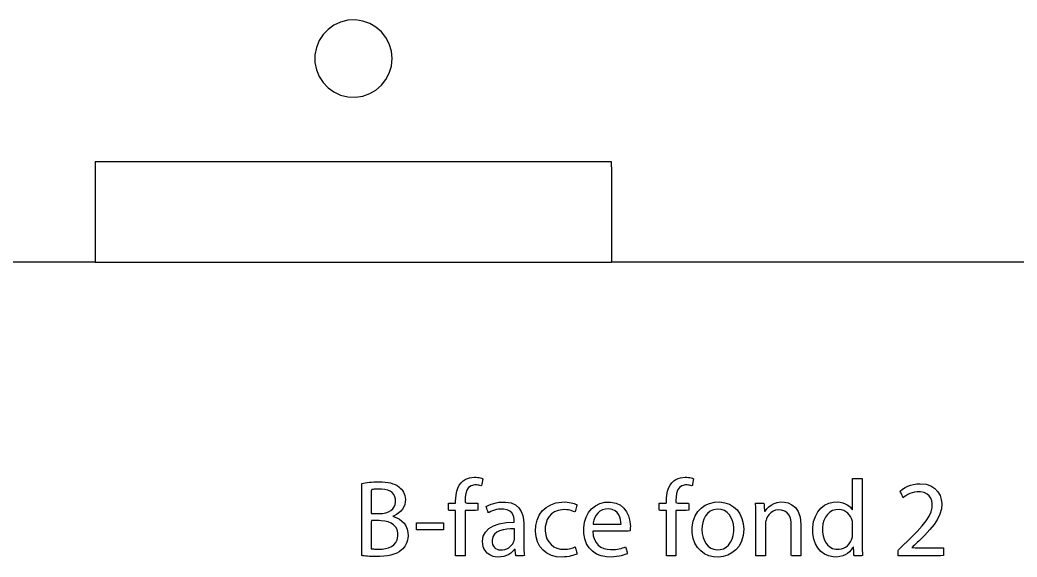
# Model space of a CAD drawing. Header units: metres. Extents: x -26 to 521, y 602 to 1019.
# Drawn here: x 250.96 to 289.6, y 759.22 to 780.05 of the extents above; entities that cross this region are included whole.
import ezdxf

# ---------------------------------------------------------------- set-up
doc = ezdxf.new("R2010")
doc.units = ezdxf.units.M

msp = doc.modelspace()

# ---------------------------------------------------------------- linework, layer by layer
at = {"layer": 'COMPONENT1'}
for p, q in [((263.956, 780.049), (263.66, 780.035)), ((264.245, 780.007), (263.956, 780.049)), ((262.897, 779.683), (262.705, 779.481)), ((263.124, 779.846), (262.897, 779.683)), ((263.38, 779.965), (263.124, 779.846)), ((263.66, 780.035), (263.38, 779.965)), ((264.514, 779.912), (264.245, 780.007)), ((264.756, 779.77), (264.514, 779.912)), ((264.966, 779.587), (264.756, 779.77)), ((262.705, 779.481), (262.552, 779.247)), ((265.14, 779.368), (264.966, 779.587)), ((265.27, 779.119), (265.14, 779.368)), ((262.445, 778.984), (262.389, 778.7)), ((262.552, 779.247), (262.445, 778.984)), ((265.353, 778.844), (265.27, 779.119)), ((262.389, 778.7), (262.389, 778.402)), ((265.381, 778.551), (265.353, 778.844)), ((265.353, 778.258), (265.381, 778.551)), ((262.389, 778.402), (262.445, 778.118)), ((262.445, 778.118), (262.552, 777.856)), ((265.27, 777.984), (265.353, 778.258)), ((262.552, 777.856), (262.705, 777.621)), ((264.966, 777.515), (265.14, 777.734)), ((265.14, 777.734), (265.27, 777.984)), ((262.705, 777.621), (262.897, 777.419)), ((262.897, 777.419), (263.124, 777.256)), ((264.756, 777.332), (264.966, 777.515)), ((263.124, 777.256), (263.38, 777.137)), ((263.38, 777.137), (263.66, 777.067)), ((263.66, 777.067), (263.956, 777.053)), ((263.956, 777.053), (264.245, 777.096)), ((264.245, 777.096), (264.514, 777.191)), ((264.514, 777.191), (264.756, 777.332)), ((273.881, 774.551), (253.881, 774.551)), ((253.881, 774.551), (253.881, 770.651)), ((273.881, 774.351), (273.881, 774.551)), ((273.881, 774.351), (273.881, 770.651)), ((253.881, 770.651), (225.536, 770.651)), ((253.881, 770.651), (273.881, 770.651)), ((321.081, 770.651), (273.881, 770.651))]:
    msp.add_line(p, q, dxfattribs=at)
at = {"layer": 'COMPONENT4'}
for p, q in [((268.297, 762.266), (268.385, 762.295)), ((268.385, 762.295), (268.474, 762.312)), ((268.474, 762.312), (268.564, 762.318)), ((268.564, 762.318), (268.635, 762.317)), ((268.635, 762.317), (268.698, 762.311)), ((268.698, 762.311), (268.756, 762.301)), ((268.756, 762.301), (268.808, 762.289)), ((268.808, 762.289), (268.854, 762.275)), ((276.463, 762.266), (276.551, 762.295)), ((276.551, 762.295), (276.641, 762.312)), ((276.641, 762.312), (276.73, 762.318)), ((276.73, 762.318), (276.801, 762.317)), ((276.801, 762.317), (276.864, 762.311)), ((276.864, 762.311), (276.922, 762.301)), ((276.922, 762.301), (276.974, 762.289)), ((276.974, 762.289), (277.021, 762.275)), ((264.203, 762.077), (264.267, 762.091)), ((264.203, 761.96), (264.203, 762.077)), ((264.203, 761.649), (264.203, 761.96)), ((264.267, 762.091), (264.338, 762.103)), ((264.338, 762.103), (264.416, 762.114)), ((264.416, 762.114), (264.5, 762.123)), ((264.5, 762.123), (264.588, 762.13)), ((264.588, 762.13), (264.679, 762.136)), ((264.679, 762.136), (264.772, 762.139)), ((264.772, 762.139), (264.866, 762.141)), ((264.866, 762.141), (264.994, 762.138)), ((264.994, 762.138), (265.114, 762.13)), ((265.114, 762.13), (265.224, 762.115)), ((265.224, 762.115), (265.324, 762.095)), ((265.324, 762.095), (265.415, 762.067)), ((265.415, 762.067), (265.497, 762.033)), ((265.497, 762.033), (265.573, 761.992)), ((265.573, 761.992), (265.641, 761.944)), ((265.641, 761.944), (265.696, 761.899)), ((265.696, 761.899), (265.744, 761.851)), ((267.886, 761.772), (267.927, 761.895)), ((267.927, 761.895), (267.983, 762.006)), ((267.983, 762.006), (268.056, 762.102)), ((268.056, 762.102), (268.133, 762.173)), ((268.133, 762.173), (268.212, 762.226)), ((268.212, 762.226), (268.297, 762.266)), ((268.346, 761.917), (268.278, 761.814)), ((268.446, 761.987), (268.346, 761.917)), ((268.581, 762.017), (268.446, 761.987)), ((268.653, 762.017), (268.581, 762.017)), ((268.701, 762.012), (268.653, 762.017)), ((268.744, 762.005), (268.701, 762.012)), ((268.781, 761.996), (268.744, 762.005)), ((268.815, 761.985), (268.781, 761.996)), ((268.85, 761.991), (268.815, 761.985)), ((268.859, 762.045), (268.85, 761.991)), ((268.854, 762.275), (268.895, 762.26)), ((268.871, 762.115), (268.859, 762.045)), ((268.884, 762.186), (268.871, 762.115)), ((268.895, 762.26), (268.884, 762.186)), ((276.052, 761.772), (276.093, 761.895)), ((276.093, 761.895), (276.149, 762.006)), ((276.149, 762.006), (276.222, 762.102)), ((276.222, 762.102), (276.299, 762.173)), ((276.299, 762.173), (276.378, 762.226)), ((276.378, 762.226), (276.463, 762.266)), ((276.512, 761.917), (276.444, 761.814)), ((276.612, 761.987), (276.512, 761.917)), ((276.747, 762.017), (276.612, 761.987)), ((276.819, 762.017), (276.747, 762.017)), ((276.867, 762.012), (276.819, 762.017)), ((276.91, 762.005), (276.867, 762.012)), ((276.947, 761.996), (276.91, 762.005)), ((276.981, 761.985), (276.947, 761.996)), ((277.016, 761.991), (276.981, 761.985)), ((277.025, 762.045), (277.016, 761.991)), ((277.021, 762.275), (277.061, 762.26)), ((277.038, 762.115), (277.025, 762.045)), ((277.05, 762.186), (277.038, 762.115)), ((277.061, 762.26), (277.05, 762.186)), ((283.222, 762.228), (283.222, 762.272)), ((283.222, 762.272), (283.283, 762.272)), ((283.222, 762.098), (283.222, 762.228)), ((283.222, 761.909), (283.222, 762.098)), ((283.222, 761.689), (283.222, 761.909)), ((283.283, 762.272), (283.342, 762.272)), ((283.342, 762.272), (283.409, 762.272)), ((283.409, 762.272), (283.476, 762.272)), ((283.476, 762.272), (283.534, 762.272)), ((283.534, 762.272), (283.591, 762.272)), ((283.591, 762.272), (283.591, 762.167)), ((283.591, 762.167), (283.591, 761.892)), ((283.591, 761.892), (283.591, 761.502)), ((285.16, 761.857), (285.255, 761.915)), ((285.255, 761.915), (285.358, 761.965)), ((285.358, 761.965), (285.468, 762.006)), ((285.468, 762.006), (285.586, 762.038)), ((285.586, 762.038), (285.71, 762.058)), ((285.71, 762.058), (285.839, 762.065)), ((285.839, 762.065), (286.068, 762.042)), ((286.068, 762.042), (286.258, 761.978)), ((286.258, 761.978), (286.411, 761.881)), ((264.203, 761.209), (264.203, 761.649)), ((264.589, 761.836), (264.571, 761.778)), ((264.571, 761.778), (264.571, 761.668)), ((264.571, 761.668), (264.571, 761.52)), ((264.571, 761.52), (264.571, 761.354)), ((264.616, 761.84), (264.589, 761.836)), ((264.646, 761.844), (264.616, 761.84)), ((264.681, 761.848), (264.646, 761.844)), ((264.721, 761.852), (264.681, 761.848)), ((264.766, 761.854), (264.721, 761.852)), ((264.816, 761.856), (264.766, 761.854)), ((264.873, 761.857), (264.816, 761.856)), ((264.976, 761.855), (264.873, 761.857)), ((265.1, 761.841), (264.976, 761.855)), ((265.21, 761.814), (265.1, 761.841)), ((265.306, 761.774), (265.21, 761.814)), ((265.385, 761.719), (265.306, 761.774)), ((265.448, 761.649), (265.385, 761.719)), ((265.491, 761.563), (265.448, 761.649)), ((265.515, 761.461), (265.491, 761.563)), ((265.744, 761.851), (265.786, 761.798)), ((265.786, 761.798), (265.822, 761.74)), ((265.822, 761.74), (265.852, 761.676)), ((265.852, 761.676), (265.874, 761.607)), ((265.874, 761.607), (265.888, 761.533)), ((265.888, 761.533), (265.895, 761.454)), ((267.845, 761.498), (267.859, 761.639)), ((267.859, 761.639), (267.886, 761.772)), ((268.215, 761.538), (268.211, 761.425)), ((268.236, 761.685), (268.215, 761.538)), ((268.278, 761.814), (268.236, 761.685)), ((276.011, 761.498), (276.025, 761.639)), ((276.025, 761.639), (276.052, 761.772)), ((276.381, 761.538), (276.378, 761.425)), ((276.402, 761.685), (276.381, 761.538)), ((276.444, 761.814), (276.402, 761.685)), ((283.222, 761.465), (283.222, 761.689)), ((285.069, 761.775), (285.16, 761.857)), ((285.084, 761.741), (285.069, 761.775)), ((285.106, 761.693), (285.084, 761.741)), ((285.131, 761.638), (285.106, 761.693)), ((285.154, 761.586), (285.131, 761.638)), ((285.182, 761.524), (285.154, 761.586)), ((285.223, 761.555), (285.182, 761.524)), ((285.288, 761.601), (285.223, 761.555)), ((285.36, 761.645), (285.288, 761.601)), ((285.441, 761.684), (285.36, 761.645)), ((285.528, 761.717), (285.441, 761.684)), ((285.622, 761.742), (285.528, 761.717)), ((285.722, 761.754), (285.622, 761.742)), ((285.86, 761.751), (285.722, 761.754)), ((285.999, 761.721), (285.86, 761.751)), ((286.108, 761.666), (285.999, 761.721)), ((286.191, 761.592), (286.108, 761.666)), ((286.25, 761.501), (286.191, 761.592)), ((286.411, 761.881), (286.528, 761.756)), ((286.528, 761.756), (286.611, 761.611)), ((286.611, 761.611), (286.661, 761.453)), ((264.203, 760.703), (264.203, 761.209)), ((264.571, 761.354), (264.571, 761.189)), ((264.571, 761.189), (264.571, 761.047)), ((265.406, 761.095), (265.462, 761.171)), ((265.462, 761.171), (265.499, 761.257)), ((265.499, 761.257), (265.517, 761.352)), ((265.517, 761.352), (265.515, 761.461)), ((265.836, 761.167), (265.786, 761.08)), ((265.871, 761.26), (265.836, 761.167)), ((265.891, 761.358), (265.871, 761.26)), ((265.895, 761.454), (265.891, 761.358)), ((267.56, 761.306), (267.598, 761.316)), ((267.56, 761.261), (267.56, 761.306)), ((267.56, 761.195), (267.56, 761.261)), ((267.56, 761.124), (267.56, 761.195)), ((267.56, 761.064), (267.56, 761.124)), ((267.598, 761.316), (267.66, 761.316)), ((267.66, 761.316), (267.731, 761.316)), ((267.731, 761.316), (267.796, 761.316)), ((267.796, 761.316), (267.837, 761.316)), ((267.837, 761.316), (267.843, 761.353)), ((267.843, 761.399), (267.845, 761.498)), ((267.843, 761.353), (267.843, 761.399)), ((268.211, 761.425), (268.211, 761.388)), ((268.211, 761.388), (268.211, 761.361)), ((268.211, 761.361), (268.211, 761.335)), ((268.211, 761.335), (268.283, 761.316)), ((268.283, 761.316), (268.393, 761.316)), ((268.393, 761.316), (268.518, 761.316)), ((268.518, 761.316), (268.629, 761.316)), ((268.629, 761.316), (268.698, 761.316)), ((268.698, 761.316), (268.707, 761.268)), ((268.707, 761.268), (268.707, 761.203)), ((268.707, 761.203), (268.707, 761.132)), ((268.707, 761.132), (268.707, 761.07)), ((269.026, 761.176), (269.056, 761.199)), ((269.035, 761.149), (269.026, 761.176)), ((269.049, 761.106), (269.035, 761.149)), ((269.056, 761.199), (269.135, 761.239)), ((269.135, 761.239), (269.222, 761.275)), ((269.222, 761.275), (269.316, 761.305)), ((269.316, 761.305), (269.415, 761.329)), ((269.415, 761.329), (269.518, 761.346)), ((269.518, 761.346), (269.624, 761.356)), ((269.624, 761.356), (269.774, 761.356)), ((269.774, 761.356), (269.995, 761.319)), ((269.995, 761.319), (270.168, 761.241)), ((270.168, 761.241), (270.296, 761.13)), ((270.296, 761.13), (270.386, 760.993)), ((271.199, 761.012), (271.348, 761.148)), ((271.348, 761.148), (271.526, 761.253)), ((271.526, 761.253), (271.731, 761.324)), ((271.731, 761.324), (271.961, 761.356)), ((271.961, 761.356), (272.09, 761.357)), ((272.09, 761.357), (272.168, 761.351)), ((272.168, 761.351), (272.243, 761.342)), ((272.243, 761.342), (272.313, 761.329)), ((272.313, 761.329), (272.378, 761.313)), ((272.378, 761.313), (272.437, 761.295)), ((272.437, 761.295), (272.489, 761.276)), ((272.489, 761.276), (272.534, 761.256)), ((272.515, 761.13), (272.499, 761.078)), ((272.529, 761.179), (272.515, 761.13)), ((272.541, 761.219), (272.529, 761.179)), ((272.534, 761.256), (272.541, 761.219)), ((273.111, 761.094), (273.257, 761.214)), ((273.257, 761.214), (273.428, 761.3)), ((273.428, 761.3), (273.623, 761.348)), ((273.623, 761.348), (273.846, 761.355)), ((273.846, 761.355), (274.058, 761.314)), ((274.058, 761.314), (274.23, 761.232)), ((274.23, 761.232), (274.364, 761.117)), ((275.726, 761.306), (275.764, 761.316)), ((275.726, 761.261), (275.726, 761.306)), ((275.726, 761.195), (275.726, 761.261)), ((275.726, 761.124), (275.726, 761.195)), ((275.726, 761.064), (275.726, 761.124)), ((275.764, 761.316), (275.826, 761.316)), ((275.826, 761.316), (275.897, 761.316)), ((275.897, 761.316), (275.962, 761.316)), ((275.962, 761.316), (276.003, 761.316)), ((276.003, 761.316), (276.009, 761.353)), ((276.009, 761.399), (276.011, 761.498)), ((276.009, 761.353), (276.009, 761.399)), ((276.378, 761.425), (276.378, 761.388)), ((276.378, 761.388), (276.378, 761.361)), ((276.378, 761.361), (276.378, 761.335)), ((276.378, 761.335), (276.449, 761.316)), ((276.449, 761.316), (276.559, 761.316)), ((276.559, 761.316), (276.684, 761.316)), ((276.684, 761.316), (276.795, 761.316)), ((276.795, 761.316), (276.864, 761.316)), ((276.864, 761.316), (276.873, 761.268)), ((276.873, 761.268), (276.873, 761.203)), ((276.873, 761.203), (276.873, 761.132)), ((276.873, 761.132), (276.873, 761.07)), ((277.223, 760.982), (277.353, 761.12)), ((277.353, 761.12), (277.507, 761.228)), ((277.507, 761.228), (277.68, 761.305)), ((277.68, 761.305), (277.869, 761.348)), ((277.869, 761.348), (278.073, 761.357)), ((278.073, 761.357), (278.273, 761.329)), ((278.273, 761.329), (278.454, 761.267)), ((278.454, 761.267), (278.614, 761.173)), ((278.614, 761.173), (278.749, 761.05)), ((279.463, 761.265), (279.462, 761.316)), ((279.462, 761.316), (279.494, 761.316)), ((279.468, 761.188), (279.463, 761.265)), ((279.471, 761.11), (279.468, 761.188)), ((279.494, 761.316), (279.553, 761.316)), ((279.553, 761.316), (279.625, 761.316)), ((279.625, 761.316), (279.697, 761.316)), ((279.697, 761.316), (279.755, 761.316)), ((279.755, 761.316), (279.787, 761.316)), ((279.787, 761.316), (279.793, 761.263)), ((279.793, 761.263), (279.797, 761.196)), ((279.797, 761.196), (279.802, 761.121)), ((279.802, 761.121), (279.806, 761.05)), ((279.896, 761.09), (279.974, 761.169)), ((279.974, 761.169), (280.069, 761.239)), ((280.069, 761.239), (280.18, 761.296)), ((280.18, 761.296), (280.306, 761.337)), ((280.306, 761.337), (280.446, 761.357)), ((280.446, 761.357), (280.585, 761.352)), ((280.585, 761.352), (280.729, 761.321)), ((280.729, 761.321), (280.873, 761.253)), ((280.873, 761.253), (281.007, 761.144)), ((281.007, 761.144), (281.117, 760.984)), ((281.998, 761.116), (282.141, 761.228)), ((282.141, 761.228), (282.302, 761.306)), ((282.302, 761.306), (282.475, 761.35)), ((282.475, 761.35), (282.635, 761.357)), ((282.635, 761.357), (282.744, 761.346)), ((282.744, 761.346), (282.843, 761.324)), ((282.843, 761.324), (282.932, 761.292)), ((282.932, 761.292), (283.011, 761.251)), ((283.011, 761.251), (283.079, 761.203)), ((283.079, 761.203), (283.137, 761.15)), ((283.137, 761.15), (283.185, 761.093)), ((283.214, 761.049), (283.222, 761.118)), ((283.222, 761.266), (283.222, 761.465)), ((283.222, 761.118), (283.222, 761.266)), ((283.591, 761.502), (283.591, 761.053)), ((286.288, 761.397), (286.25, 761.501)), ((286.269, 760.974), (286.305, 761.144)), ((286.306, 761.285), (286.288, 761.397)), ((286.305, 761.144), (286.306, 761.285)), ((286.661, 761.453), (286.68, 761.289)), ((286.68, 761.289), (286.665, 761.086)), ((264.571, 761.047), (264.571, 760.947)), ((264.571, 760.947), (264.571, 760.909)), ((264.571, 760.909), (264.621, 760.909)), ((264.621, 760.909), (264.672, 760.909)), ((264.672, 760.909), (264.732, 760.909)), ((264.732, 760.909), (264.792, 760.909)), ((264.792, 760.909), (264.846, 760.909)), ((264.846, 760.909), (264.886, 760.909)), ((264.886, 760.909), (265.013, 760.915)), ((265.013, 760.915), (265.135, 760.938)), ((265.135, 760.938), (265.242, 760.976)), ((265.242, 760.976), (265.332, 761.029)), ((265.332, 761.029), (265.406, 761.095)), ((265.456, 760.82), (265.413, 760.803)), ((265.413, 760.803), (265.464, 760.777)), ((265.556, 760.87), (265.456, 760.82)), ((265.464, 760.777), (265.566, 760.739)), ((265.645, 760.931), (265.556, 760.87)), ((265.566, 760.739), (265.666, 760.685)), ((265.722, 761.001), (265.645, 760.931)), ((265.786, 761.08), (265.722, 761.001)), ((267.573, 761.032), (267.56, 761.064)), ((267.621, 761.032), (267.573, 761.032)), ((267.689, 761.032), (267.621, 761.032)), ((267.76, 761.032), (267.689, 761.032)), ((267.817, 761.032), (267.76, 761.032)), ((267.843, 761.032), (267.817, 761.032)), ((267.843, 760.925), (267.843, 761.032)), ((267.843, 760.606), (267.843, 760.925)), ((268.214, 761.032), (268.211, 760.95)), ((268.211, 760.95), (268.211, 760.651)), ((268.268, 761.032), (268.214, 761.032)), ((268.372, 761.032), (268.268, 761.032)), ((268.496, 761.032), (268.372, 761.032)), ((268.612, 761.032), (268.496, 761.032)), ((268.707, 761.035), (268.612, 761.032)), ((268.707, 761.07), (268.707, 761.035)), ((269.067, 761.055), (269.049, 761.106)), ((269.084, 761.004), (269.067, 761.055)), ((269.099, 760.961), (269.084, 761.004)), ((269.108, 760.935), (269.099, 760.961)), ((269.136, 760.948), (269.108, 760.935)), ((269.202, 760.984), (269.136, 760.948)), ((269.273, 761.015), (269.202, 760.984)), ((269.348, 761.04), (269.273, 761.015)), ((269.426, 761.06), (269.348, 761.04)), ((269.506, 761.074), (269.426, 761.06)), ((269.588, 761.081), (269.506, 761.074)), ((269.695, 761.082), (269.588, 761.081)), ((269.838, 761.057), (269.695, 761.082)), ((269.945, 761.006), (269.838, 761.057)), ((270.02, 760.934), (269.945, 761.006)), ((270.069, 760.851), (270.02, 760.934)), ((270.097, 760.763), (270.069, 760.851)), ((270.109, 760.678), (270.097, 760.763)), ((270.386, 760.993), (270.443, 760.838)), ((270.443, 760.838), (270.473, 760.671)), ((270.996, 760.658), (271.08, 760.847)), ((271.08, 760.847), (271.199, 761.012)), ((271.466, 760.796), (271.394, 760.676)), ((271.559, 760.897), (271.466, 760.796)), ((271.674, 760.976), (271.559, 760.897)), ((271.81, 761.032), (271.674, 760.976)), ((271.966, 761.059), (271.81, 761.032)), ((272.078, 761.061), (271.966, 761.059)), ((272.147, 761.056), (272.078, 761.061)), ((272.21, 761.048), (272.147, 761.056)), ((272.268, 761.036), (272.21, 761.048)), ((272.321, 761.023), (272.268, 761.036)), ((272.368, 761.007), (272.321, 761.023)), ((272.411, 760.99), (272.368, 761.007)), ((272.448, 760.973), (272.411, 760.99)), ((272.473, 760.99), (272.448, 760.973)), ((272.485, 761.029), (272.473, 760.99)), ((272.499, 761.078), (272.485, 761.029)), ((272.839, 760.573), (272.9, 760.77)), ((272.9, 760.77), (272.992, 760.945)), ((272.992, 760.945), (273.111, 761.094)), ((273.236, 760.75), (273.199, 760.652)), ((273.287, 760.844), (273.236, 760.75)), ((273.353, 760.929), (273.287, 760.844)), ((273.435, 761), (273.353, 760.929)), ((273.533, 761.054), (273.435, 761)), ((273.648, 761.085), (273.533, 761.054)), ((273.784, 761.09), (273.648, 761.085)), ((273.913, 761.065), (273.784, 761.09)), ((274.018, 761.016), (273.913, 761.065)), ((274.1, 760.947), (274.018, 761.016)), ((274.161, 760.864), (274.1, 760.947)), ((274.205, 760.771), (274.161, 760.864)), ((274.234, 760.675), (274.205, 760.771)), ((274.364, 761.117), (274.466, 760.979)), ((274.466, 760.979), (274.537, 760.825)), ((274.537, 760.825), (274.583, 760.667)), ((275.739, 761.032), (275.726, 761.064)), ((275.787, 761.032), (275.739, 761.032)), ((275.855, 761.032), (275.787, 761.032)), ((275.926, 761.032), (275.855, 761.032)), ((275.983, 761.032), (275.926, 761.032)), ((276.009, 761.032), (275.983, 761.032)), ((276.009, 760.925), (276.009, 761.032)), ((276.009, 760.606), (276.009, 760.925)), ((276.38, 761.032), (276.378, 760.95)), ((276.378, 760.95), (276.378, 760.651)), ((276.434, 761.032), (276.38, 761.032)), ((276.538, 761.032), (276.434, 761.032)), ((276.662, 761.032), (276.538, 761.032)), ((276.778, 761.032), (276.662, 761.032)), ((276.873, 761.035), (276.778, 761.032)), ((276.873, 761.07), (276.873, 761.035)), ((277.047, 760.618), (277.12, 760.814)), ((277.12, 760.814), (277.223, 760.982)), ((277.526, 760.814), (277.463, 760.695)), ((277.607, 760.916), (277.526, 760.814)), ((277.708, 760.997), (277.607, 760.916)), ((277.83, 761.052), (277.708, 760.997)), ((277.972, 761.078), (277.83, 761.052)), ((278.125, 761.068), (277.972, 761.078)), ((278.256, 761.025), (278.125, 761.068)), ((278.366, 760.953), (278.256, 761.025)), ((278.455, 760.858), (278.366, 760.953)), ((278.524, 760.745), (278.455, 760.858)), ((278.575, 760.621), (278.524, 760.745)), ((278.749, 761.05), (278.858, 760.899)), ((278.858, 760.899), (278.938, 760.723)), ((279.474, 761.029), (279.471, 761.11)), ((279.475, 760.944), (279.474, 761.029)), ((279.476, 760.855), (279.475, 760.944)), ((279.477, 760.761), (279.476, 760.855)), ((279.477, 760.671), (279.477, 760.761)), ((279.806, 761.05), (279.81, 760.998)), ((279.81, 760.998), (279.836, 761.006)), ((279.836, 761.006), (279.896, 761.09)), ((279.929, 760.792), (279.885, 760.703)), ((279.987, 760.872), (279.929, 760.792)), ((280.059, 760.941), (279.987, 760.872)), ((280.142, 760.995), (280.059, 760.941)), ((280.235, 761.034), (280.142, 760.995)), ((280.338, 761.052), (280.235, 761.034)), ((280.472, 761.045), (280.338, 761.052)), ((280.596, 761.005), (280.472, 761.045)), ((280.692, 760.935), (280.596, 761.005)), ((280.763, 760.84), (280.692, 760.935)), ((280.811, 760.724), (280.763, 760.84)), ((281.117, 760.984), (281.192, 760.768)), ((281.192, 760.768), (281.22, 760.486)), ((281.713, 760.595), (281.78, 760.798)), ((281.78, 760.798), (281.876, 760.972)), ((281.876, 760.972), (281.998, 761.116)), ((282.171, 760.77), (282.113, 760.645)), ((282.246, 760.876), (282.171, 760.77)), ((282.338, 760.962), (282.246, 760.876)), ((282.446, 761.023), (282.338, 760.962)), ((282.57, 761.058), (282.446, 761.023)), ((282.697, 761.065), (282.57, 761.058)), ((282.794, 761.052), (282.697, 761.065)), ((282.883, 761.023), (282.794, 761.052)), ((282.964, 760.981), (282.883, 761.023)), ((283.035, 760.927), (282.964, 760.981)), ((283.096, 760.863), (283.035, 760.927)), ((283.145, 760.79), (283.096, 760.863)), ((283.183, 760.711), (283.145, 760.79)), ((283.185, 761.093), (283.214, 761.049)), ((283.591, 761.053), (283.591, 760.602)), ((286.08, 760.621), (286.195, 760.801)), ((286.195, 760.801), (286.269, 760.974)), ((286.609, 760.884), (286.514, 760.687)), ((286.665, 761.086), (286.609, 760.884)), ((264.203, 760.193), (264.203, 760.703)), ((264.579, 760.634), (264.571, 760.571)), ((264.571, 760.571), (264.571, 760.442)), ((264.571, 760.442), (264.571, 760.267)), ((264.609, 760.634), (264.579, 760.634)), ((264.653, 760.634), (264.609, 760.634)), ((264.707, 760.634), (264.653, 760.634)), ((264.762, 760.634), (264.707, 760.634)), ((264.813, 760.634), (264.762, 760.634)), ((264.873, 760.634), (264.813, 760.634)), ((264.963, 760.632), (264.873, 760.634)), ((265.101, 760.615), (264.963, 760.632)), ((265.229, 760.583), (265.101, 760.615)), ((265.343, 760.534), (265.229, 760.583)), ((265.441, 760.469), (265.343, 760.534)), ((265.519, 760.386), (265.441, 760.469)), ((265.576, 760.285), (265.519, 760.386)), ((265.666, 760.685), (265.761, 760.616)), ((265.761, 760.616), (265.845, 760.53)), ((265.845, 760.53), (265.915, 760.427)), ((265.915, 760.427), (265.967, 760.308)), ((266.324, 760.275), (266.324, 760.546)), ((266.324, 760.546), (267.369, 760.546)), ((267.369, 760.546), (267.369, 760.275)), ((267.843, 760.176), (267.843, 760.606)), ((268.211, 760.651), (268.211, 760.229)), ((269.129, 760.328), (269.307, 760.435)), ((269.307, 760.435), (269.532, 760.511)), ((269.532, 760.511), (269.8, 760.557)), ((269.8, 760.557), (270.112, 760.571)), ((270.112, 760.604), (270.109, 760.678)), ((270.112, 760.571), (270.112, 760.604)), ((270.473, 760.671), (270.48, 760.523)), ((270.48, 760.523), (270.48, 760.472)), ((270.48, 760.472), (270.48, 760.359)), ((270.48, 760.359), (270.48, 760.21)), ((270.935, 760.22), (270.946, 760.448)), ((270.946, 760.448), (270.996, 760.658)), ((271.316, 760.395), (271.312, 760.236)), ((271.344, 760.542), (271.316, 760.395)), ((271.394, 760.676), (271.344, 760.542)), ((272.808, 760.358), (272.839, 760.573)), ((272.81, 760.134), (272.808, 760.358)), ((273.174, 760.554), (273.17, 760.491)), ((273.17, 760.491), (273.239, 760.491)), ((273.199, 760.652), (273.174, 760.554)), ((273.239, 760.491), (273.372, 760.491)), ((273.372, 760.491), (273.547, 760.491)), ((273.547, 760.491), (273.741, 760.491)), ((273.741, 760.491), (273.931, 760.491)), ((273.931, 760.491), (274.094, 760.491)), ((274.094, 760.491), (274.209, 760.491)), ((274.209, 760.491), (274.252, 760.491)), ((274.248, 760.579), (274.234, 760.675)), ((274.252, 760.491), (274.248, 760.579)), ((274.583, 760.667), (274.607, 760.511)), ((274.607, 760.511), (274.612, 760.391)), ((274.611, 760.364), (274.61, 760.316)), ((274.612, 760.391), (274.611, 760.364)), ((276.009, 760.176), (276.009, 760.606)), ((276.378, 760.651), (276.378, 760.229)), ((277.009, 760.396), (277.047, 760.618)), ((277.009, 760.16), (277.009, 760.396)), ((277.394, 760.428), (277.385, 760.288)), ((277.42, 760.565), (277.394, 760.428)), ((277.463, 760.695), (277.42, 760.565)), ((278.607, 760.491), (278.575, 760.621)), ((278.623, 760.36), (278.607, 760.491)), ((278.622, 760.214), (278.623, 760.36)), ((278.938, 760.723), (278.988, 760.526)), ((278.988, 760.526), (279.006, 760.309)), ((279.477, 760.439), (279.477, 760.671)), ((279.477, 760.126), (279.477, 760.439)), ((279.85, 760.528), (279.849, 760.499)), ((279.849, 760.499), (279.849, 760.424)), ((279.849, 760.424), (279.849, 760.233)), ((279.851, 760.556), (279.85, 760.528)), ((279.854, 760.583), (279.851, 760.556)), ((279.858, 760.61), (279.854, 760.583)), ((279.87, 760.658), (279.858, 760.61)), ((279.885, 760.703), (279.87, 760.658)), ((280.839, 760.592), (280.811, 760.724)), ((280.847, 760.448), (280.839, 760.592)), ((280.847, 760.377), (280.847, 760.448)), ((280.847, 760.193), (280.847, 760.377)), ((281.22, 760.486), (281.22, 760.412)), ((281.22, 760.412), (281.22, 760.223)), ((281.681, 760.365), (281.713, 760.595)), ((281.684, 760.131), (281.681, 760.365)), ((282.075, 760.504), (282.056, 760.349)), ((282.056, 760.349), (282.057, 760.193)), ((282.113, 760.645), (282.075, 760.504)), ((283.206, 760.636), (283.183, 760.711)), ((283.214, 760.599), (283.206, 760.636)), ((283.219, 760.559), (283.214, 760.599)), ((283.221, 760.519), (283.219, 760.559)), ((283.222, 760.482), (283.221, 760.519)), ((283.222, 760.428), (283.222, 760.482)), ((283.222, 760.373), (283.222, 760.428)), ((283.222, 760.309), (283.222, 760.373)), ((283.591, 760.602), (283.591, 760.205)), ((285.725, 760.212), (285.924, 760.427)), ((285.924, 760.427), (286.08, 760.621)), ((286.383, 760.489), (286.219, 760.287)), ((286.514, 760.687), (286.383, 760.489)), ((264.203, 759.743), (264.203, 760.193)), ((264.571, 760.267), (264.571, 760.071)), ((264.571, 760.071), (264.571, 759.877)), ((265.607, 760.165), (265.576, 760.285)), ((265.583, 759.895), (265.609, 760.026)), ((265.609, 760.026), (265.607, 760.165)), ((265.967, 760.308), (265.996, 760.171)), ((266, 760.044), (265.993, 759.958)), ((265.996, 760.171), (266, 760.044)), ((267.369, 760.275), (266.324, 760.275)), ((267.843, 759.741), (267.843, 760.176)), ((268.211, 760.229), (268.211, 759.789)), ((268.881, 759.839), (268.914, 760.03)), ((268.914, 760.03), (268.997, 760.193)), ((268.997, 760.193), (269.129, 760.328)), ((269.281, 760.006), (269.254, 759.88)), ((269.343, 760.106), (269.281, 760.006)), ((269.433, 760.183), (269.343, 760.106)), ((269.546, 760.239), (269.433, 760.183)), ((269.678, 760.278), (269.546, 760.239)), ((269.821, 760.301), (269.678, 760.278)), ((269.97, 760.312), (269.821, 760.301)), ((270.12, 760.313), (269.97, 760.312)), ((270.12, 760.26), (270.12, 760.313)), ((270.12, 760.205), (270.12, 760.26)), ((270.12, 760.142), (270.12, 760.205)), ((270.12, 760.078), (270.12, 760.142)), ((270.12, 760.021), (270.12, 760.078)), ((270.12, 759.978), (270.12, 760.021)), ((270.12, 759.934), (270.12, 759.978)), ((270.48, 760.21), (270.48, 760.05)), ((270.48, 760.05), (270.48, 759.905)), ((270.96, 760.002), (270.935, 760.22)), ((271.019, 759.806), (270.96, 760.002)), ((271.312, 760.236), (271.333, 760.074)), ((271.333, 760.074), (271.379, 759.93)), ((272.845, 759.926), (272.81, 760.134)), ((273.16, 760.224), (273.177, 760.051)), ((273.221, 760.224), (273.16, 760.224)), ((273.177, 760.051), (273.219, 759.904)), ((273.38, 760.224), (273.221, 760.224)), ((273.605, 760.224), (273.38, 760.224)), ((273.865, 760.224), (273.605, 760.224)), ((274.126, 760.224), (273.865, 760.224)), ((274.357, 760.224), (274.126, 760.224)), ((274.525, 760.224), (274.357, 760.224)), ((274.601, 760.238), (274.525, 760.224)), ((274.606, 760.274), (274.601, 760.238)), ((274.61, 760.316), (274.606, 760.274)), ((276.009, 759.741), (276.009, 760.176)), ((276.378, 760.229), (276.378, 759.789)), ((277.045, 759.947), (277.009, 760.16)), ((277.385, 760.288), (277.396, 760.13)), ((277.396, 760.13), (277.428, 759.984)), ((277.428, 759.984), (277.479, 759.853)), ((278.556, 759.917), (278.6, 760.058)), ((278.6, 760.058), (278.622, 760.214)), ((278.983, 760.052), (278.92, 759.832)), ((279.006, 760.309), (278.983, 760.052)), ((279.477, 759.794), (279.477, 760.126)), ((279.849, 760.233), (279.849, 759.975)), ((279.849, 759.975), (279.849, 759.701)), ((280.847, 759.946), (280.847, 760.193)), ((281.22, 760.223), (281.22, 759.968)), ((281.22, 759.968), (281.22, 759.697)), ((281.72, 759.922), (281.684, 760.131)), ((282.057, 760.193), (282.077, 760.049)), ((282.077, 760.049), (282.116, 759.916)), ((283.184, 759.896), (283.207, 759.971)), ((283.207, 759.971), (283.214, 760.009)), ((283.214, 760.009), (283.219, 760.047)), ((283.219, 760.047), (283.222, 760.087)), ((283.222, 760.245), (283.222, 760.309)), ((283.222, 760.188), (283.222, 760.245)), ((283.222, 760.127), (283.222, 760.188)), ((283.222, 760.087), (283.222, 760.127)), ((283.591, 760.205), (283.591, 759.918)), ((285.283, 759.778), (285.484, 759.971)), ((285.484, 759.971), (285.725, 760.212)), ((286.025, 760.077), (285.802, 759.854)), ((286.219, 760.287), (286.025, 760.077)), ((264.203, 759.417), (264.203, 759.743)), ((264.571, 759.877), (264.571, 759.71)), ((264.571, 759.71), (264.571, 759.592)), ((264.571, 759.592), (264.571, 759.547)), ((265.123, 759.552), (265.247, 759.584)), ((265.247, 759.584), (265.358, 759.634)), ((265.358, 759.634), (265.454, 759.701)), ((265.454, 759.701), (265.53, 759.788)), ((265.53, 759.788), (265.583, 759.895)), ((265.842, 759.601), (265.793, 759.545)), ((265.885, 759.663), (265.842, 759.601)), ((265.922, 759.729), (265.885, 759.663)), ((265.953, 759.8), (265.922, 759.729)), ((265.977, 759.876), (265.953, 759.8)), ((265.993, 759.958), (265.977, 759.876)), ((267.843, 759.403), (267.843, 759.741)), ((268.211, 759.789), (268.211, 759.435)), ((268.89, 759.703), (268.881, 759.839)), ((268.923, 759.584), (268.89, 759.703)), ((268.982, 759.474), (268.923, 759.584)), ((269.254, 759.88), (269.257, 759.784)), ((269.257, 759.784), (269.275, 759.709)), ((269.275, 759.709), (269.304, 759.647)), ((269.304, 759.647), (269.343, 759.595)), ((269.343, 759.595), (269.391, 759.555)), ((269.828, 759.542), (269.899, 759.58)), ((269.899, 759.58), (269.961, 759.627)), ((269.961, 759.627), (270.013, 759.681)), ((270.013, 759.681), (270.056, 759.739)), ((270.056, 759.739), (270.088, 759.801)), ((270.088, 759.801), (270.105, 759.845)), ((270.105, 759.845), (270.112, 759.876)), ((270.112, 759.876), (270.117, 759.906)), ((270.117, 759.906), (270.12, 759.934)), ((270.48, 759.905), (270.48, 759.799)), ((270.48, 759.799), (270.48, 759.759)), ((270.48, 759.759), (270.48, 759.684)), ((270.48, 759.684), (270.482, 759.611)), ((270.482, 759.611), (270.485, 759.539)), ((271.111, 759.634), (271.019, 759.806)), ((271.232, 759.489), (271.111, 759.634)), ((271.379, 759.93), (271.448, 759.806)), ((271.448, 759.806), (271.538, 759.703)), ((271.538, 759.703), (271.645, 759.622)), ((271.645, 759.622), (271.768, 759.564)), ((272.35, 759.57), (272.398, 759.586)), ((272.398, 759.586), (272.442, 759.603)), ((272.442, 759.603), (272.478, 759.619)), ((272.478, 759.619), (272.489, 759.572)), ((272.489, 759.572), (272.499, 759.528)), ((272.913, 759.74), (272.845, 759.926)), ((273.012, 759.579), (272.913, 759.74)), ((273.139, 759.444), (273.012, 759.579)), ((273.219, 759.904), (273.284, 759.782)), ((273.284, 759.782), (273.368, 759.685)), ((273.368, 759.685), (273.47, 759.61)), ((273.47, 759.61), (273.585, 759.557)), ((274.25, 759.557), (274.31, 759.574)), ((274.31, 759.574), (274.366, 759.593)), ((274.366, 759.593), (274.418, 759.614)), ((274.418, 759.614), (274.438, 759.586)), ((274.438, 759.586), (274.448, 759.547)), ((276.009, 759.403), (276.009, 759.741)), ((276.378, 759.789), (276.378, 759.435)), ((277.115, 759.757), (277.045, 759.947)), ((277.214, 759.594), (277.115, 759.757)), ((277.339, 759.458), (277.214, 759.594)), ((277.479, 759.853), (277.548, 759.739)), ((277.548, 759.739), (277.633, 759.644)), ((277.633, 759.644), (277.733, 759.571)), ((278.215, 759.544), (278.322, 759.604)), ((278.322, 759.604), (278.416, 759.688)), ((278.416, 759.688), (278.495, 759.793)), ((278.495, 759.793), (278.556, 759.917)), ((278.823, 759.647), (278.697, 759.497)), ((278.92, 759.832), (278.823, 759.647)), ((279.477, 759.501), (279.477, 759.794)), ((279.849, 759.701), (279.849, 759.46)), ((280.847, 759.683), (280.847, 759.946)), ((280.847, 759.452), (280.847, 759.683)), ((281.22, 759.697), (281.22, 759.458)), ((281.787, 759.735), (281.72, 759.922)), ((281.881, 759.574), (281.787, 759.735)), ((281.999, 759.439), (281.881, 759.574)), ((282.116, 759.916), (282.173, 759.798)), ((282.173, 759.798), (282.247, 759.697)), ((282.247, 759.697), (282.34, 759.616)), ((282.34, 759.616), (282.451, 759.558)), ((282.874, 759.565), (282.953, 759.607)), ((282.953, 759.607), (283.026, 759.662)), ((283.026, 759.662), (283.089, 759.729)), ((283.089, 759.729), (283.142, 759.807)), ((283.142, 759.807), (283.184, 759.896)), ((283.222, 759.575), (283.168, 759.496)), ((283.26, 759.623), (283.222, 759.575)), ((283.262, 759.597), (283.26, 759.623)), ((283.264, 759.551), (283.262, 759.597)), ((283.591, 759.918), (283.591, 759.797)), ((283.591, 759.797), (283.591, 759.734)), ((283.591, 759.734), (283.592, 759.664)), ((283.592, 759.664), (283.593, 759.594)), ((283.593, 759.594), (283.595, 759.525)), ((285.042, 759.544), (285.095, 759.596)), ((285.095, 759.596), (285.156, 759.655)), ((285.156, 759.655), (285.214, 759.711)), ((285.214, 759.711), (285.26, 759.755)), ((285.26, 759.755), (285.283, 759.778)), ((285.54, 759.606), (285.519, 759.587)), ((285.519, 759.587), (285.645, 759.577)), ((285.575, 759.64), (285.54, 759.606)), ((285.619, 759.681), (285.575, 759.64)), ((285.663, 759.722), (285.619, 759.681)), ((285.645, 759.577), (285.847, 759.577)), ((285.702, 759.759), (285.663, 759.722)), ((285.727, 759.782), (285.702, 759.759)), ((285.802, 759.854), (285.727, 759.782)), ((285.847, 759.577), (286.096, 759.577)), ((286.096, 759.577), (286.35, 759.577)), ((286.35, 759.577), (286.57, 759.577)), ((286.57, 759.577), (286.714, 759.577)), ((286.714, 759.577), (286.748, 759.575)), ((286.748, 759.575), (286.748, 759.502)), ((264.203, 759.278), (264.203, 759.417)), ((264.246, 759.271), (264.203, 759.278)), ((264.301, 759.265), (264.246, 759.271)), ((264.362, 759.259), (264.301, 759.265)), ((264.429, 759.254), (264.362, 759.259)), ((264.502, 759.249), (264.429, 759.254)), ((264.581, 759.246), (264.502, 759.249)), ((264.571, 759.547), (264.6, 759.543)), ((264.665, 759.244), (264.581, 759.246)), ((264.6, 759.543), (264.631, 759.539)), ((264.631, 759.539), (264.665, 759.536)), ((264.665, 759.536), (264.701, 759.534)), ((264.755, 759.243), (264.665, 759.244)), ((264.701, 759.534), (264.74, 759.532)), ((264.74, 759.532), (264.781, 759.531)), ((264.908, 759.245), (264.755, 759.243)), ((264.781, 759.531), (264.824, 759.53)), ((264.824, 759.53), (264.87, 759.53)), ((264.87, 759.53), (264.99, 759.534)), ((265.063, 759.255), (264.908, 759.245)), ((264.99, 759.534), (265.123, 759.552)), ((265.206, 759.273), (265.063, 759.255)), ((265.336, 759.3), (265.206, 759.273)), ((265.453, 759.334), (265.336, 759.3)), ((265.559, 759.377), (265.453, 759.334)), ((265.652, 759.429), (265.559, 759.377)), ((265.733, 759.489), (265.652, 759.429)), ((265.793, 759.545), (265.733, 759.489)), ((267.843, 759.268), (267.843, 759.403)), ((267.872, 759.268), (267.843, 759.268)), ((267.942, 759.268), (267.872, 759.268)), ((268.033, 759.268), (267.942, 759.268)), ((268.122, 759.268), (268.033, 759.268)), ((268.211, 759.27), (268.122, 759.268)), ((268.211, 759.435), (268.211, 759.27)), ((269.064, 759.379), (268.982, 759.474)), ((269.171, 759.302), (269.064, 759.379)), ((269.303, 759.248), (269.171, 759.302)), ((269.458, 759.223), (269.303, 759.248)), ((269.391, 759.555), (269.446, 759.525)), ((269.446, 759.525), (269.507, 759.506)), ((269.592, 759.225), (269.458, 759.223)), ((269.507, 759.506), (269.573, 759.497)), ((269.573, 759.497), (269.658, 759.499)), ((269.704, 759.244), (269.592, 759.225)), ((269.658, 759.499), (269.747, 759.514)), ((269.807, 759.277), (269.704, 759.244)), ((269.747, 759.514), (269.828, 759.542)), ((269.899, 759.32), (269.807, 759.277)), ((269.981, 759.373), (269.899, 759.32)), ((270.052, 759.432), (269.981, 759.373)), ((270.111, 759.497), (270.052, 759.432)), ((270.145, 759.526), (270.111, 759.497)), ((270.149, 759.499), (270.145, 759.526)), ((270.154, 759.457), (270.149, 759.499)), ((270.16, 759.405), (270.154, 759.457)), ((270.166, 759.351), (270.16, 759.405)), ((270.171, 759.305), (270.166, 759.351)), ((270.177, 759.268), (270.171, 759.305)), ((270.204, 759.268), (270.177, 759.268)), ((270.256, 759.268), (270.204, 759.268)), ((270.322, 759.268), (270.256, 759.268)), ((270.392, 759.268), (270.322, 759.268)), ((270.453, 759.268), (270.392, 759.268)), ((270.508, 759.276), (270.453, 759.268)), ((270.485, 759.539), (270.489, 759.469)), ((270.489, 759.469), (270.494, 759.402)), ((270.494, 759.402), (270.5, 759.337)), ((270.5, 759.337), (270.508, 759.276)), ((271.382, 759.373), (271.232, 759.489)), ((271.557, 759.288), (271.382, 759.373)), ((271.756, 759.237), (271.557, 759.288)), ((271.964, 759.221), (271.756, 759.237)), ((271.768, 759.564), (271.904, 759.53)), ((271.904, 759.53), (272.037, 759.522)), ((272.062, 759.225), (271.964, 759.221)), ((272.037, 759.522), (272.111, 759.525)), ((272.154, 759.234), (272.062, 759.225)), ((272.111, 759.525), (272.178, 759.532)), ((272.24, 759.247), (272.154, 759.234)), ((272.178, 759.532), (272.241, 759.542)), ((272.318, 759.264), (272.24, 759.247)), ((272.241, 759.542), (272.298, 759.555)), ((272.298, 759.555), (272.35, 759.57)), ((272.388, 759.283), (272.318, 759.264)), ((272.449, 759.302), (272.388, 759.283)), ((272.5, 759.322), (272.449, 759.302)), ((272.499, 759.528), (272.51, 759.477)), ((272.542, 759.34), (272.5, 759.322)), ((272.51, 759.477), (272.522, 759.426)), ((272.522, 759.426), (272.532, 759.382)), ((272.532, 759.382), (272.542, 759.34)), ((273.295, 759.339), (273.139, 759.444)), ((273.478, 759.266), (273.295, 759.339)), ((273.686, 759.227), (273.478, 759.266)), ((273.585, 759.557), (273.712, 759.525)), ((273.864, 759.222), (273.686, 759.227)), ((273.712, 759.525), (273.847, 759.513)), ((273.847, 759.513), (273.947, 759.515)), ((273.977, 759.228), (273.864, 759.222)), ((273.947, 759.515), (274.033, 759.52)), ((274.08, 759.239), (273.977, 759.228)), ((274.033, 759.52), (274.112, 759.529)), ((274.174, 759.254), (274.08, 759.239)), ((274.112, 759.529), (274.184, 759.542)), ((274.26, 759.272), (274.174, 759.254)), ((274.184, 759.542), (274.25, 759.557)), ((274.336, 759.293), (274.26, 759.272)), ((274.404, 759.315), (274.336, 759.293)), ((274.463, 759.338), (274.404, 759.315)), ((274.448, 759.547), (274.46, 759.499)), ((274.46, 759.499), (274.472, 759.45)), ((274.492, 759.372), (274.463, 759.338)), ((274.472, 759.45), (274.484, 759.406)), ((274.484, 759.406), (274.492, 759.372)), ((276.009, 759.268), (276.009, 759.403)), ((276.038, 759.268), (276.009, 759.268)), ((276.108, 759.268), (276.038, 759.268)), ((276.199, 759.268), (276.108, 759.268)), ((276.289, 759.268), (276.199, 759.268)), ((276.378, 759.27), (276.289, 759.268)), ((276.378, 759.435), (276.378, 759.27)), ((277.487, 759.351), (277.339, 759.458)), ((277.655, 759.275), (277.487, 759.351)), ((277.839, 759.231), (277.655, 759.275)), ((277.733, 759.571), (277.846, 759.523)), ((278.031, 759.222), (277.839, 759.231)), ((277.846, 759.523), (277.97, 759.501)), ((277.97, 759.501), (278.098, 759.509)), ((278.21, 759.244), (278.031, 759.222)), ((278.098, 759.509), (278.215, 759.544)), ((278.385, 759.297), (278.21, 759.244)), ((278.549, 759.381), (278.385, 759.297)), ((278.697, 759.497), (278.549, 759.381)), ((279.477, 759.31), (279.477, 759.501)), ((279.479, 759.268), (279.477, 759.31)), ((279.515, 759.268), (279.479, 759.268)), ((279.582, 759.268), (279.515, 759.268)), ((279.663, 759.268), (279.582, 759.268)), ((279.744, 759.268), (279.663, 759.268)), ((279.81, 759.268), (279.744, 759.268)), ((279.846, 759.268), (279.81, 759.268)), ((279.849, 759.302), (279.846, 759.268)), ((279.849, 759.46), (279.849, 759.302)), ((280.847, 759.301), (280.847, 759.452)), ((280.85, 759.268), (280.847, 759.301)), ((280.886, 759.268), (280.85, 759.268)), ((280.952, 759.268), (280.886, 759.268)), ((281.034, 759.268), (280.952, 759.268)), ((281.115, 759.268), (281.034, 759.268)), ((281.181, 759.268), (281.115, 759.268)), ((281.217, 759.268), (281.181, 759.268)), ((281.22, 759.302), (281.217, 759.268)), ((281.22, 759.458), (281.22, 759.302)), ((282.138, 759.335), (281.999, 759.439)), ((282.295, 759.263), (282.138, 759.335)), ((282.467, 759.226), (282.295, 759.263)), ((282.451, 759.558), (282.579, 759.527)), ((282.619, 759.223), (282.467, 759.226)), ((282.579, 759.527), (282.699, 759.523)), ((282.734, 759.238), (282.619, 759.223)), ((282.699, 759.523), (282.788, 759.537)), ((282.841, 759.268), (282.734, 759.238)), ((282.788, 759.537), (282.874, 759.565)), ((282.938, 759.309), (282.841, 759.268)), ((283.025, 759.362), (282.938, 759.309)), ((283.102, 759.425), (283.025, 759.362)), ((283.168, 759.496), (283.102, 759.425)), ((283.267, 759.492), (283.264, 759.551)), ((283.27, 759.426), (283.267, 759.492)), ((283.273, 759.363), (283.27, 759.426)), ((283.275, 759.311), (283.273, 759.363)), ((283.298, 759.268), (283.275, 759.311)), ((283.34, 759.268), (283.298, 759.268)), ((283.394, 759.268), (283.34, 759.268)), ((283.455, 759.268), (283.394, 759.268)), ((283.514, 759.268), (283.455, 759.268)), ((283.564, 759.268), (283.514, 759.268)), ((283.607, 759.277), (283.564, 759.268)), ((283.595, 759.525), (283.598, 759.457)), ((283.598, 759.457), (283.601, 759.393)), ((283.601, 759.393), (283.604, 759.332)), ((283.604, 759.332), (283.607, 759.277)), ((284.993, 759.481), (285.004, 759.507)), ((284.993, 759.447), (284.993, 759.481)), ((284.993, 759.402), (284.993, 759.447)), ((284.993, 759.355), (284.993, 759.402)), ((284.993, 759.311), (284.993, 759.355)), ((284.993, 759.268), (284.993, 759.311)), ((285.086, 759.268), (284.993, 759.268)), ((285.004, 759.507), (285.042, 759.544)), ((285.329, 759.268), (285.086, 759.268)), ((285.662, 759.268), (285.329, 759.268)), ((286.028, 759.268), (285.662, 759.268)), ((286.369, 759.268), (286.028, 759.268)), ((286.628, 759.268), (286.369, 759.268)), ((286.748, 759.28), (286.628, 759.268)), ((286.748, 759.502), (286.748, 759.441)), ((286.748, 759.441), (286.748, 759.377)), ((286.748, 759.377), (286.748, 759.32)), ((286.748, 759.32), (286.748, 759.28))]:
    msp.add_line(p, q, dxfattribs=at)

doc.saveas('drawing.dxf')
